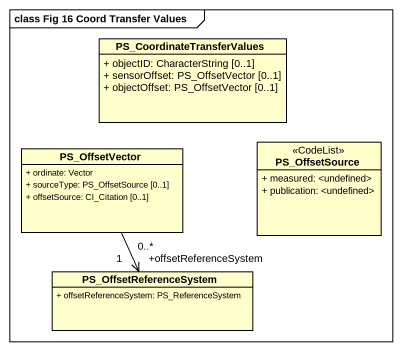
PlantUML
@startuml
mainframe class Fig 16 Coord Transfer Values
hide circle
hide empty members
skinparam classAttributeIconSize 0
class PS_CoordinateTransferValues {
  + objectID: CharacterString [0..1]
  + sensorOffset: PS_OffsetVector [0..1]
  + objectOffset: PS_OffsetVector [0..1]
}
class PS_OffsetVector {
  + ordinate: Vector
  + sourceType: PS_OffsetSource [0..1]
  + offsetSource: CI_Citation [0..1]
}
class PS_OffsetSource <<CodeList>> {
  + measured: <undefined>
  + publication: <undefined>
}
class PS_OffsetReferenceSystem {
  + offsetReferenceSystem: PS_ReferenceSystem
}
PS_OffsetVector "0..*" --> "+offsetReferenceSystem\n1" PS_OffsetReferenceSystem
@enduml
